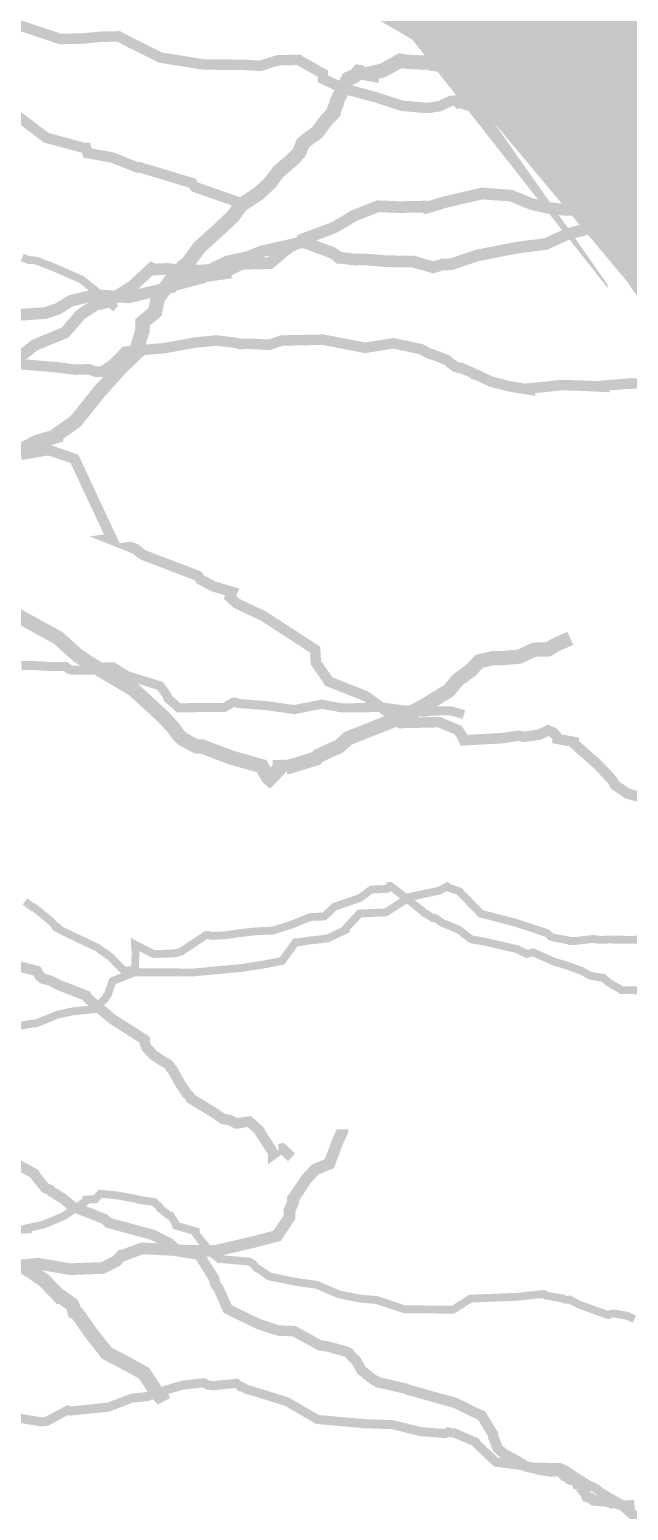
# Model space of a CAD drawing. Extents: x -2418 to 1398, y -3200 to 507.
# Drawn here: x 93.5 to 127.8, y -429.1 to -344.3 of the extents above; entities that cross this region are included whole.
import ezdxf

# ---------------------------------------------------------------- set-up
doc = ezdxf.new("R2010")
doc.units = 0

msp = doc.modelspace()

# ---------------------------------------------------------------- linework, layer by layer
at = {"color": 90}
for points, const_width in [([(-228.85, -140.51), (-195.27, -154.55), (-184.06, -159.84), (-180.33, -161.61), (-172.78, -168.83), (-169.04, -170.59), (-163.46, -172.31), (-157.92, -172.19), (-154.14, -175.8), (-146.67, -179.33), (-126.07, -191.81), (-107.35, -202.47), (-105.5, -202.43), (68.77, -311.24), (175.48, -373.52), (173.63, -373.56), (318.42, -486.69)], 11.09), ([(7.72, -247.27), (15.19, -250.8), (18.97, -254.41), (24.59, -257.98), (30.18, -259.7), (39.53, -265.03), (43.23, -264.95), (52.67, -273.98), (63.91, -281.12), (69.58, -286.53), (78.97, -293.71), (86.52, -300.93), (95.96, -309.95), (101.67, -317.21), (103.59, -320.86), (109.3, -328.12), (120.7, -342.63), (120.66, -340.79), (124.48, -346.24), (132.07, -355.31), (135.88, -360.76)], 11.09), ([(93.09, -357.36), (93.46, -357.51), (93.76, -357.52), (94.06, -357.59), (94.21, -357.67), (94.8, -357.89), (94.8, -357.89), (96.52, -358.64), (96.59, -358.71), (97.34, -359.31), (98.45, -360.28)], 0.45), ([(92.63, -401.43), (93.74, -401.24), (93.89, -401.23), (95.13, -400.73), (95.95, -400.55), (97.21, -400.42), (97.86, -399.8), (97.92, -399.65), (98, -399.57), (98.26, -398.81), (99.51, -398.31), (99.58, -398.31), (101.23, -398.31), (101.23, -398.31), (102.87, -398.32), (102.87, -398.32), (105.62, -398.06), (106.92, -397.86), (106.92, -397.86), (107.96, -397.66), (107.96, -397.66), (108.73, -396.59), (108.96, -396.58), (109.55, -396.48), (109.77, -396.47), (110.59, -396.36), (110.59, -396.36), (111.61, -395.87), (111.61, -395.8), (112.4, -394.94), (113.36, -394.9), (113.89, -394.88), (113.89, -394.88), (114.76, -394.32), (114.9, -394.24), (115.12, -394.01), (115.19, -394.01), (116.97, -393.63), (117.41, -393.39), (117.48, -393.46), (118.09, -393.66), (119.34, -394.95), (121.3, -395.46), (121.3, -395.46), (123.12, -396.06), (123.35, -396.27), (123.58, -396.34), (124.25, -396.46), (124.48, -396.52), (124.78, -396.51), (125.74, -396.4), (125.74, -396.4), (126.19, -396.45), (126.64, -396.43), (127.98, -396.45), (127.98, -396.45), (128.65, -396.42)], 0.45), ([(92.13, -413.09), (93.4, -413.03), (93.39, -412.96), (94.21, -412.78), (94.28, -412.77), (95.45, -412.28), (96.76, -411.4), (96.76, -411.33), (97.28, -411.3), (97.56, -410.99), (98.61, -411.1), (99.59, -411.28), (99.82, -411.35), (100.64, -411.46), (100.72, -411.53), (100.95, -411.75), (100.96, -411.82), (101.5, -412.24), (101.57, -412.24), (101.81, -412.6), (101.9, -412.82), (103.03, -413.15), (103.04, -413.3), (103.43, -413.8), (103.51, -413.87), (103.75, -414.24), (104.36, -414.73), (104.44, -414.73), (106.09, -414.88), (106.32, -415.02), (106.48, -415.24), (106.63, -415.31), (107.24, -415.73), (107.24, -415.73), (108.75, -416.04), (108.75, -416.04), (109.95, -416.21), (109.95, -416.21), (111.24, -416.76), (111.24, -416.76), (112.45, -417), (113.38, -417.08), (114.97, -417.61), (114.97, -417.61), (116.47, -417.62), (116.47, -417.62), (117.74, -417.64), (117.74, -417.64), (118.75, -417), (119.28, -416.98), (120.47, -416.93), (120.77, -416.92), (121.51, -416.89), (122.63, -416.76), (123, -416.75), (123.08, -416.82), (124.05, -417), (124.21, -417.07), (124.43, -417.06), (124.96, -417.34), (126.63, -417.94), (126.85, -417.85), (126.93, -417.85), (127.68, -417.97), (127.83, -418.04), (128.13, -418.17)], 0.45), ([(92.82, -423.83), (94.19, -424.06), (94.49, -424.03), (95.69, -423.38), (95.85, -423.44), (97.93, -423.22), (98, -423.22), (99.37, -422.7), (99.44, -422.69), (100.26, -422.61), (100.26, -422.61), (101.05, -422.3), (101.13, -422.29), (102.29, -421.95), (103.48, -421.82), (103.72, -421.95), (104.02, -421.99), (105.36, -421.85), (105.6, -422.05), (105.67, -422.04), (105.99, -422.23), (106.07, -422.23), (108.24, -422.9), (109.99, -423.92), (112.64, -424.16), (112.64, -424.16), (114.3, -424.22), (115.99, -424.64), (116.07, -424.63), (117.28, -424.73), (117.49, -424.63), (117.65, -424.69), (117.79, -424.68), (119.05, -425.22), (119.14, -425.36), (120.22, -426.37), (122.43, -426.66), (123.86, -426.67), (124.25, -426.85), (124.42, -426.99), (125.54, -427.69), (125.7, -427.75), (125.94, -427.88), (126.18, -428.08), (127.38, -428.78), (127.61, -428.83), (128.13, -428.77)], 0.52)]:
    msp.add_lwpolyline(points, dxfattribs=dict(at, const_width=const_width))
at = {"color": 5}
for points, const_width in [([(91.88, -343.73), (93.6, -344.29), (95.26, -344.85), (96.23, -344.83), (96.52, -344.82), (97.64, -344.72), (98.61, -344.7), (99.29, -345.06), (101.02, -345.92), (103.49, -346.31), (105.73, -346.33), (105.81, -346.33), (106.7, -346.39), (107.74, -346.07), (108.93, -346.04), (109.01, -346.11), (110.29, -346.83), (110.3, -347.13), (111.5, -347.7), (111.5, -347.7), (113.31, -348.18), (114.81, -348.67), (114.81, -348.67), (116.08, -348.79), (116.08, -348.79), (116.38, -348.79), (116.38, -348.79), (116.97, -348.7), (117.64, -348.39), (117.64, -348.39), (118.01, -348.38), (118.09, -348.53), (118.16, -348.52), (119.36, -348.87), (119.95, -348.63)], 0.6), ([(91.88, -363.13), (93.21, -362.86), (93.79, -362.39), (95.55, -361.66), (96.41, -360.66), (96.63, -360.5), (97.36, -360.03), (97.59, -360.02), (97.96, -359.93), (99.42, -358.99), (100.5, -357.98), (100.65, -358.05), (100.95, -358.04), (100.95, -358.04), (101.4, -358.02), (102.44, -358.14), (103.19, -358.11), (103.79, -358.09), (104.81, -357.6), (106, -357.34), (106.81, -357.01), (109.18, -356.48), (109.18, -356.48), (110.84, -357.09), (111.15, -357.31), (111.22, -357.38), (111.3, -357.38), (112.2, -357.49), (112.72, -357.48), (113.99, -357.58), (113.99, -357.58), (115.48, -357.6), (116.61, -357.93), (117.13, -357.77), (117.65, -357.75), (119.13, -357.25), (121.42, -356.8), (123.06, -356.59), (123.06, -356.59), (124.31, -356.02), (125.64, -355.68), (127.21, -355.7), (128.16, -355.62)], 0.67), ([(91.77, -363.36), (93.71, -363.54), (94.46, -363.6), (94.46, -363.6), (95.13, -363.66), (96.1, -363.79), (96.33, -363.78), (96.92, -363.77), (97.3, -363.91), (97.38, -363.91), (97.67, -363.9), (98.33, -363.44), (98.33, -363.44), (98.99, -362.76), (98.99, -362.76), (100.03, -362.66), (101.22, -362.56), (103.08, -362.22), (103.16, -362.22), (104.2, -362.12), (105.32, -362.25), (105.55, -362.32), (106.07, -362.31), (106.07, -362.31), (107.19, -362.36), (107.26, -362.36), (107.93, -362.12), (108.97, -362.1), (110.31, -362.07), (110.31, -362.07), (112.71, -362.54), (114.35, -362.28), (115.92, -362.62), (116.45, -362.9), (116.52, -362.9), (117.43, -363.25), (117.58, -363.4), (117.88, -363.62), (118.11, -363.69), (118.18, -363.68), (118.86, -363.97), (118.93, -364.04), (119.16, -364.11), (119.91, -364.47), (120.96, -364.74), (122.16, -364.94), (122.16, -364.86), (124.02, -364.67), (124.02, -364.67), (125.44, -364.72), (126.41, -364.77), (126.41, -364.7), (127.82, -364.59), (127.82, -364.59), (128.57, -364.58)], 0.6), ([(93.05, -380.74), (93.72, -380.73), (93.72, -380.73), (94.77, -380.8), (95.59, -380.79), (95.74, -380.94), (95.96, -381.01), (97.08, -381), (97.77, -380.81), (98.21, -380.81), (98.29, -380.81), (99.11, -381.32), (100.98, -381.9), (100.98, -381.9), (101.36, -382.42), (101.44, -382.64), (101.81, -382.94), (102.04, -383.16), (102.11, -383.16), (102.71, -383.15), (104.65, -383.14), (104.65, -383.14), (105.17, -382.84), (105.31, -382.84), (105.46, -382.91), (107.11, -383.04), (107.11, -383.04), (108.67, -383.26), (110.24, -382.95), (111.36, -383.16), (112.33, -383.15), (112.77, -383.15), (112.77, -383.15), (113.89, -383.14), (113.89, -383.14), (114.94, -383.28), (115.53, -383.28), (116.06, -383.42), (116.5, -383.34), (116.73, -383.34), (117.62, -383.33), (118.37, -383.55), (118.37, -383.55)], 0.52), ([(92.49, -397.86), (93.93, -398.23), (94.01, -398.37), (94.09, -398.52), (94.17, -398.59), (94.25, -398.66), (94.7, -398.79), (95.24, -399.06), (96.76, -399.65), (96.85, -399.8), (96.92, -399.87), (98.25, -400.99), (100.1, -402.17), (100.11, -402.39), (100.2, -402.61), (100.59, -403.04), (101.21, -403.45), (101.37, -403.52), (101.52, -403.66), (101.6, -403.81), (101.68, -403.88), (102.17, -404.75), (102.42, -405.11), (102.5, -405.25), (102.66, -405.39), (102.74, -405.54), (104.2, -406.43), (104.28, -406.5), (104.59, -406.71), (104.97, -406.77), (105.35, -406.97), (106.02, -406.86), (106.09, -406.86), (106.64, -407.35), (106.72, -407.5), (107.37, -408.51), (107.45, -408.65), (107.45, -408.73), (107.89, -408.41), (107.96, -408.4), (108.51, -408.9), (108.51, -408.9)], 0.6), ([(92.75, -415.12), (94.01, -415), (94.01, -415), (94.76, -415.13), (94.76, -415.13), (95.81, -415.31), (96.26, -415.3), (96.93, -415.27), (97.68, -415.25), (98.48, -414.85), (98.56, -414.77), (98.77, -414.54), (98.85, -414.53), (99.95, -414.12), (101.74, -414.21), (101.74, -414.21), (102.42, -414.26), (102.42, -414.26), (104.13, -414.27), (106.35, -413.75), (106.35, -413.75), (107.69, -413.4), (107.83, -413.17), (108.39, -412.34), (108.38, -411.96), (108.45, -411.81), (108.59, -411.51), (108.59, -411.43), (108.58, -411.29), (108.65, -411.21), (109.36, -410.14), (109.86, -409.6), (110.67, -409.27), (110.67, -409.27), (111.15, -407.99), (111.15, -407.99), (111.43, -407.38), (111.43, -407.31)], 0.67)]:
    msp.add_lwpolyline(points, dxfattribs=dict(at, const_width=const_width))
at = {"color": 10}
for points, const_width in [([(91.63, -368.5), (93.19, -368.31), (93.93, -367.93), (93.93, -367.93), (95.04, -367.6), (95.04, -367.53), (95.92, -366.91), (96.14, -366.76), (97.59, -364.94), (97.67, -364.87), (98.69, -363.73), (98.69, -363.73), (99.64, -362.81), (99.63, -362.66), (99.98, -361.54), (99.97, -361.09), (100.7, -360.48), (100.7, -360.48), (100.84, -359.73), (100.84, -359.73), (101.71, -358.52), (101.71, -358.52), (102.36, -357.84), (102.51, -357.76), (103.24, -356.77), (103.24, -356.77), (104.41, -355.71), (104.41, -355.71), (105.14, -355.02), (105.14, -355.02), (105.64, -354.34), (105.64, -354.34), (106.6, -353.72), (106.6, -353.72), (107.26, -353.11), (107.26, -353.11), (107.77, -352.43), (107.77, -352.43), (108.5, -351.82), (108.5, -351.82), (108.94, -351.36), (108.94, -351.36), (109.15, -350.83), (109.15, -350.83), (109.51, -350.53), (109.51, -350.53), (109.96, -350.22), (109.96, -350.22), (110.46, -349.54), (110.46, -349.54), (110.9, -349.08), (110.9, -349.01), (111.11, -348.48), (111.11, -348.41), (111.47, -347.66), (111.47, -347.66), (111.75, -347.13), (111.75, -347.13), (112.12, -346.97), (112.12, -346.97), (112.34, -346.74), (112.34, -346.74), (113.09, -346.88), (113.09, -346.8), (113.76, -346.64), (113.76, -346.64), (114.71, -346.1), (114.71, -346.1), (115.16, -346.16), (116.36, -346.21), (116.58, -346.28), (117.33, -346.34), (117.33, -346.34), (118.22, -346.32), (118.37, -346.31), (118.6, -346.31), (118.75, -346.31), (119.27, -346.15), (119.27, -346.15), (119.71, -346.14), (119.71, -346.14), (120.15, -345.61), (120.15, -345.61), (121.56, -345.35), (121.56, -345.35)], 0.82), ([(92.18, -348.76), (94.45, -350.5), (96.59, -351.08), (96.74, -351.08), (96.82, -351.38), (98.25, -351.64), (98.25, -351.64), (99.68, -352.21), (99.82, -352.2), (102.83, -353.11), (102.91, -353.25), (102.98, -353.33), (105.39, -354.17), (105.54, -354.32), (105.62, -354.46)], 0.6), ([(92.75, -360.66), (94.39, -360.55), (95.13, -360.31), (95.86, -359.85), (97.2, -359.52), (99.18, -359.65), (101.55, -359.08), (101.55, -359.01), (103.41, -358.52), (103.55, -358.44), (104.74, -358.27), (104.74, -358.19), (105.63, -357.73), (107.27, -357.69), (108.37, -356.77), (109.18, -356.38), (109.18, -356.31), (110.66, -355.76), (111.03, -355.6), (111.69, -355.21), (112.06, -354.98), (113.46, -354.43), (114.66, -354.48), (116.15, -354.45), (116.22, -354.52), (117.26, -354.2), (119.41, -353.7), (121.06, -353.82), (122.26, -354.31), (122.26, -354.31), (123.16, -354.52), (123.16, -354.52), (124.21, -354.64), (124.21, -354.64), (125.33, -354.62), (125.33, -354.62)], 0.67), ([(93.02, -368.67), (94.51, -368.41), (94.66, -368.41), (96.08, -368.9), (96.08, -368.9), (98.22, -373.48), (98.14, -373.49), (99.6, -374.07), (99.83, -374.28), (100.06, -374.42), (103.12, -375.59), (103.28, -375.8), (104.05, -376.21), (105.11, -376.52), (104.98, -376.83), (105.37, -377.18), (106.91, -377.91), (109.86, -379.83), (109.9, -380.58), (110.55, -381.51), (110.63, -381.65), (112.77, -382.5), (114.1, -383.47), (114.18, -383.62), (114.65, -383.96), (114.73, -384.03), (116.96, -383.98), (116.96, -383.98), (118.04, -384.44), (118.28, -384.8), (118.37, -385.02), (119.04, -384.98), (119.04, -384.98), (119.56, -384.95), (119.56, -384.95), (120.53, -384.9), (120.53, -384.9), (121.42, -384.77), (121.56, -384.76), (121.79, -384.82), (122.68, -384.7), (122.68, -384.7), (123.19, -384.45), (123.19, -384.45), (123.5, -384.58), (123.74, -384.86), (123.74, -384.94), (124.65, -385.11), (124.65, -385.18), (126.07, -386.45), (126.07, -386.45), (126.86, -387.3), (127.03, -387.59), (127.42, -387.86), (127.73, -388.07), (128.87, -388.38)], 0.6), ([(90.84, -376.78), (93.18, -378.07), (95.14, -379.15), (96.28, -380.17), (97.04, -380.67), (99.46, -382.11), (99.46, -382.11), (101.13, -383.64), (101.74, -384.3), (102.05, -384.74), (102.28, -384.95), (102.81, -385.24), (103.11, -385.38), (103.41, -385.38), (103.41, -385.38), (105.06, -386.01), (106.79, -386.5), (106.79, -386.5), (107.17, -387.16), (107.25, -387.23), (107.83, -386.62), (107.83, -386.55), (108.35, -386.54), (108.35, -386.54), (109.91, -386.06), (110.06, -385.9), (111.24, -385.36), (111.24, -385.36), (111.75, -384.9), (113.75, -384.11), (115.15, -383.56), (116.26, -382.94), (117.51, -382.17), (118.02, -381.56), (118.02, -381.56), (118.75, -381.02), (118.75, -381.02), (119.26, -380.49), (120.01, -380.32), (120.01, -380.32), (120.6, -380.31), (120.6, -380.31), (121.57, -380.22), (122.38, -379.83), (123.2, -379.81), (123.2, -379.81), (123.57, -379.58), (124.46, -379.18)], 0.82), ([(92.88, -409.34), (93.79, -409.85), (93.87, -409.99), (94.4, -410.65), (94.71, -410.79), (94.78, -410.87), (95.46, -411.3), (95.99, -411.74), (96.37, -411.88), (97.8, -412.44), (98.03, -412.66), (100.58, -413.35), (100.58, -413.35), (101.56, -413.85), (102.02, -414.29), (103.21, -414.48), (103.21, -414.48), (104.07, -415.84), (104.16, -416.2), (104.33, -416.42), (104.84, -417.58), (105.22, -417.78), (106.61, -418.45), (107.75, -418.83), (108.65, -418.86), (110.11, -419.67), (110.49, -419.72), (111.63, -420.03), (111.78, -420.1), (111.94, -420.31), (112.18, -420.52), (112.51, -421.1), (112.51, -421.1), (113.21, -421.66), (113.37, -421.72), (113.44, -421.79), (115.03, -422.15), (115.19, -422.22), (116.93, -422.71), (116.93, -422.71), (117.84, -422.96), (118, -423.03), (119.07, -423.56), (119.38, -423.69), (120.04, -424.78), (120.05, -424.92), (120.31, -425.58), (120.62, -425.86), (121.09, -426.13), (121.16, -426.2), (121.24, -426.2), (121.47, -426.33), (121.93, -426.61), (122.46, -426.73), (122.62, -426.79), (123.37, -426.9), (123.52, -426.89), (123.74, -426.88), (123.97, -426.94), (124.05, -427.08), (124.13, -427.15), (124.21, -427.15), (124.28, -427.22), (124.44, -427.36), (124.9, -427.48), (124.91, -427.63), (124.98, -427.63), (125.05, -427.62), (125.07, -427.85), (125.31, -428.13), (125.39, -428.35), (125.39, -428.35), (125.62, -428.41), (125.78, -428.55), (125.78, -428.55), (126.3, -428.6), (126.45, -428.59), (126.83, -428.72), (127.06, -428.7), (127.13, -428.7), (127.21, -428.77), (127.44, -428.83), (127.52, -428.9), (127.67, -429.04), (128.3, -429.6)], 0.6), ([(93.05, -415.08), (94.34, -415.95), (94.34, -415.95), (95.25, -416.9), (95.33, -416.9), (95.93, -417.33), (96.01, -417.48), (96.09, -417.77), (96.24, -417.85), (97.01, -418.95), (97.01, -418.95), (97.93, -420.12), (99.14, -420.76), (100.05, -421.26), (100.05, -421.26), (100.74, -422.29), (100.82, -422.44), (101.12, -422.73), (101.2, -422.88)], 0.82)]:
    msp.add_lwpolyline(points, dxfattribs=dict(at, const_width=const_width))
at = {"color": 4, "const_width": 0.45}
msp.add_lwpolyline([(93.25, -394.25), (93.71, -394.6), (93.78, -394.6), (94.56, -395.24), (94.72, -395.38), (94.87, -395.52), (95.03, -395.74), (95.11, -395.73), (95.26, -395.88), (97.4, -396.9), (97.4, -396.9), (98.09, -397.39), (98.09, -397.39), (98.95, -398.24), (98.95, -398.24), (99.54, -398.14), (99.54, -398.14), (99.58, -397.24), (99.58, -397.24), (99.55, -396.72), (99.55, -396.72), (100.62, -397.27), (100.62, -397.27), (100.62, -397.27), (101.59, -397.23), (101.89, -397.21), (102.19, -397.12), (103.63, -396.16), (103.63, -396.16), (104.01, -396.22), (104.01, -396.22), (104.68, -396.19), (104.68, -396.19), (105.42, -396.08), (106.46, -395.96), (107.43, -395.92), (108.53, -395.57), (108.53, -395.57), (109.56, -395.15), (109.63, -395.14), (110.38, -395.11), (110.38, -395.11), (110.95, -394.56), (110.95, -394.56), (112.42, -394.05), (112.42, -394.05), (113.07, -393.57), (113.07, -393.57), (113.97, -393.53), (114.11, -393.37), (114.18, -393.37), (115.89, -394.71), (116.12, -394.92), (116.27, -394.99), (116.58, -395.2), (116.73, -395.19), (117.11, -395.47), (117.95, -395.81), (118.1, -395.88), (118.72, -396.37), (118.88, -396.44), (118.88, -396.44), (119.55, -396.55), (121.44, -396.99), (121.97, -397.26), (122.34, -397.17), (122.34, -397.17), (123.56, -397.71), (123.56, -397.71), (124.24, -397.91), (125.15, -398.24), (125.61, -398.51), (126.37, -398.63), (126.68, -398.91), (127.29, -399.26), (127.37, -399.33), (128.71, -399.34)], dxfattribs=at)

doc.saveas('drawing.dxf')
